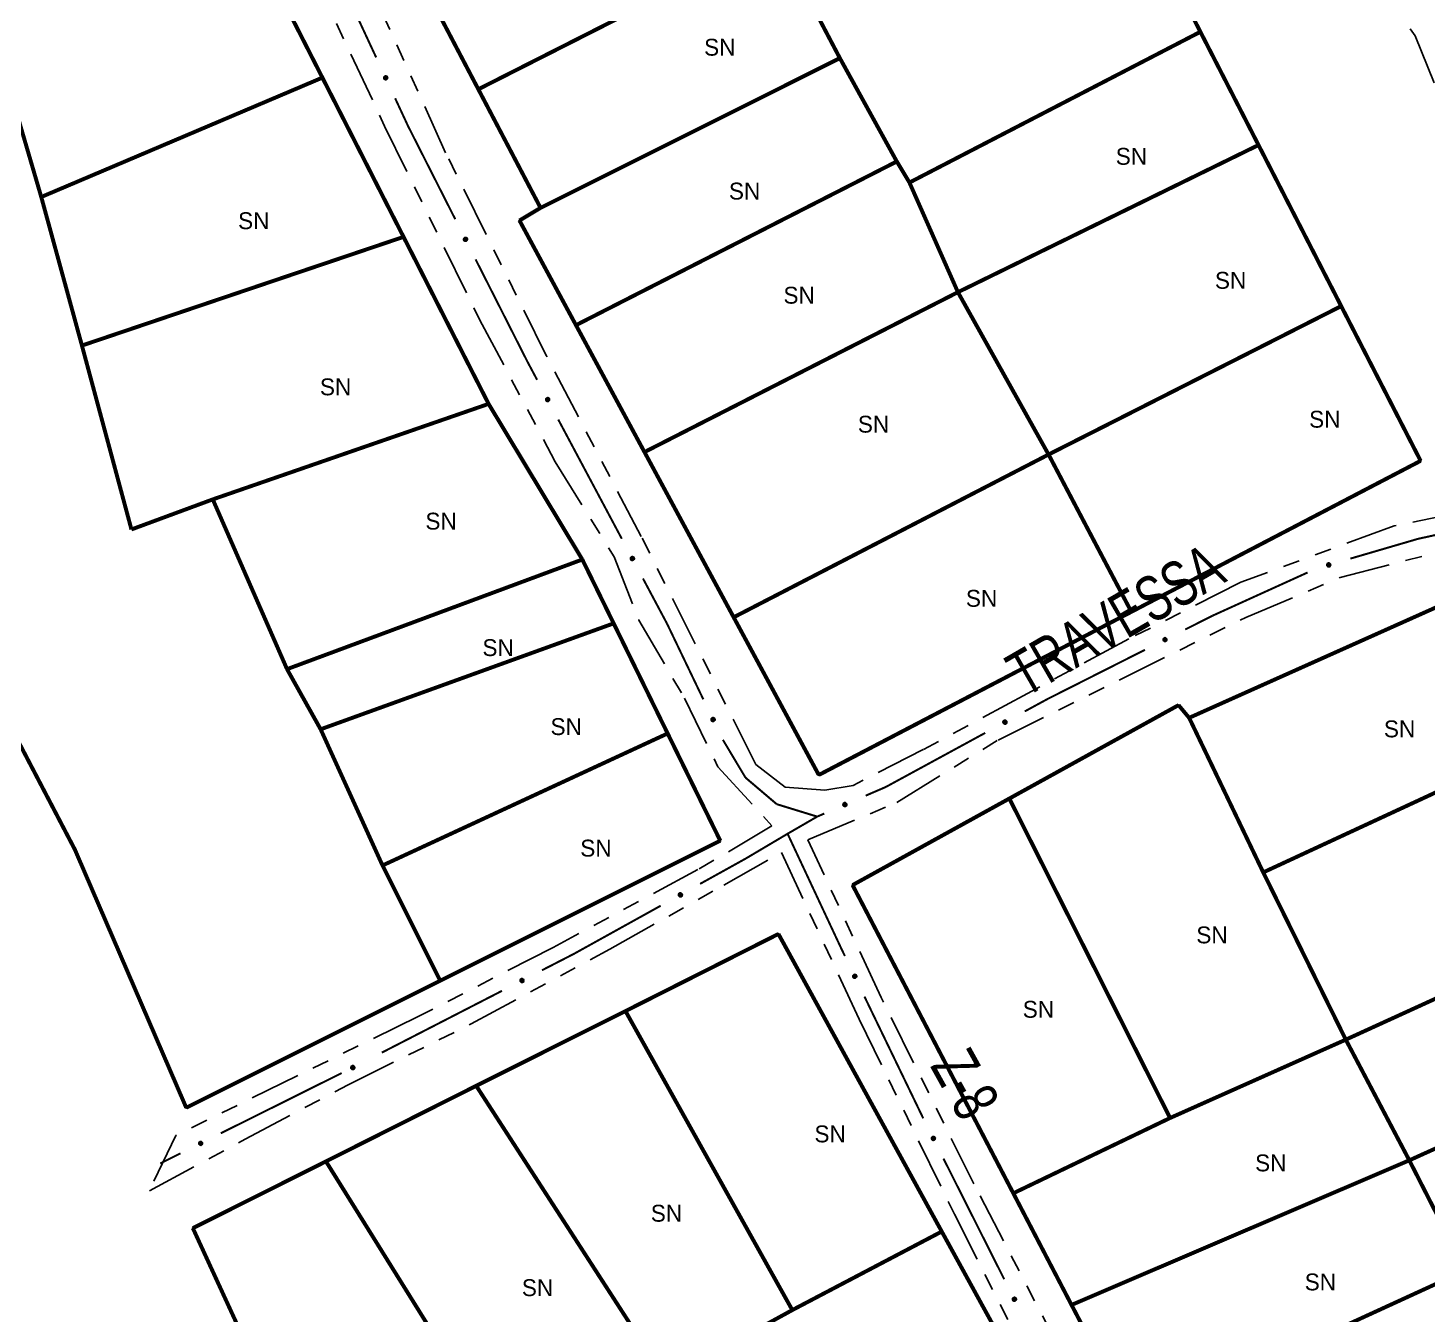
# Model space of a CAD drawing. Extents: x 205807 to 207855, y 4874692 to 4876446.
# Drawn here: x 207133.2 to 207257.6, y 4875395.5 to 4875509.8 of the extents above; entities that cross this region are included whole.
import ezdxf
from ezdxf.enums import TextEntityAlignment as Align

# ---------------------------------------------------------------- set-up
doc = ezdxf.new("R2010")
doc.units = 0
doc.header["$LTSCALE"] = 1.5
doc.header["$MEASUREMENT"] = 0
doc.linetypes.add('TRACO_25', pattern=[8, 3, -1, 1, -1, 1, -1])
for name, color, linetype in [('CD_MALHA_LOTES', 7, 'CONTINUOUS'), ('RU-QUADRA', 210, 'CONTINUOUS'), ('SV-EIXO-RUA-N-PAV', 6, 'CONTINUOUS'), ('SV-RUA-NAO-PAV', 7, 'CONTINUOUS'), ('SV-TXT-RUA-N-PAV', 7, 'CONTINUOUS'), ('Th_NmrPort', 1, 'CONTINUOUS')]:
    doc.layers.add(name, color=color, linetype=linetype)
doc.styles.add('ARIAL', font='ARIAL.SHX')

msp = doc.modelspace()

# ---------------------------------------------------------------- linework, layer by layer
at = {"layer": 'CD_MALHA_LOTES', "linetype": 'Continuous', "const_width": 0.35, "flags": 128}
for points in [[(207226.124443, 4875531.28723), (207237.332807, 4875509.456358)], [(207147.246936, 4875413.89658), (207137.351695, 4875436.828408), (207124.786309, 4875460.859707), (207080.100658, 4875528.869855)], [(207149.963523, 4875523.787331), (207159.339998, 4875505.386219)], [(207173.19257, 4875504.354994), (207199.691579, 4875517.789512)], [(207205.309091, 4875507.116239), (207199.691579, 4875517.789512)], [(207173.19257, 4875504.354994), (207167.742646, 4875514.741699)], [(207134.367416, 4875494.786248), (207129.262728, 4875512.22072)], [(207211.488354, 4875496.068466), (207237.332807, 4875509.456358)], [(207237.332807, 4875509.456358), (207242.495942, 4875499.399964)], [(207178.719534, 4875493.821461), (207205.309091, 4875507.116239)], [(207210.364851, 4875497.94097), (207205.309091, 4875507.116239)], [(207134.367416, 4875494.786248), (207159.339998, 4875505.386219)], [(207159.339998, 4875505.386219), (207166.54769, 4875491.241292)], [(207178.719534, 4875493.821461), (207173.19257, 4875504.354994)], [(207215.795113, 4875486.331445), (207242.495942, 4875499.399964)], [(207242.495942, 4875499.399964), (207249.8407, 4875485.094356)], [(207181.866225, 4875483.401845), (207210.364851, 4875497.94097)], [(207211.488354, 4875496.068466), (207210.364851, 4875497.94097)], [(207215.795113, 4875486.331445), (207211.488354, 4875496.068466)], [(207137.979964, 4875481.592593), (207134.367416, 4875494.786248)], [(207176.84703, 4875492.697959), (207178.719534, 4875493.821461)], [(207181.866225, 4875483.401845), (207176.84703, 4875492.697959)], [(207137.979964, 4875481.592593), (207166.54769, 4875491.241292)], [(207166.54769, 4875491.241292), (207174.105447, 4875476.409372)], [(207187.951585, 4875472.131072), (207215.795113, 4875486.331445)], [(207223.84688, 4875471.913164), (207215.795113, 4875486.331445)], [(207223.84688, 4875471.913164), (207249.8407, 4875485.094356)], [(207249.8407, 4875485.094356), (207256.896575, 4875471.351413)], [(207187.951585, 4875472.131072), (207181.866225, 4875483.401845)], [(207142.377849, 4875465.257592), (207137.979964, 4875481.592593)], [(207149.602945, 4875467.927737), (207174.105447, 4875476.409372)], [(207174.105447, 4875476.409372), (207182.430015, 4875462.587448)], [(207195.874905, 4875457.45619), (207187.951585, 4875472.131072)], [(207195.874905, 4875457.45619), (207223.84688, 4875471.913164)], [(207231.201579, 4875457.941415), (207223.84688, 4875471.913164)], [(207256.896575, 4875471.351413), (207231.201579, 4875457.941415)], [(207149.602945, 4875467.927737), (207142.377849, 4875465.257592)], [(207156.199773, 4875452.849274), (207149.602945, 4875467.927737)], [(207156.199773, 4875452.849274), (207182.430015, 4875462.587448)], [(207182.430015, 4875462.587448), (207185.213058, 4875456.914321)], [(207236.33449, 4875448.525988), (207264.917665, 4875461.313198)], [(207203.436587, 4875443.451104), (207195.874905, 4875457.45619)], [(207231.201579, 4875457.941415), (207203.436587, 4875443.451104)], [(207159.184052, 4875447.508985), (207185.213058, 4875456.914321)], [(207185.213058, 4875456.914321), (207190.009267, 4875447.137432)], [(207159.184052, 4875447.508985), (207156.199773, 4875452.849274)], [(207220.362875, 4875441.357731), (207235.394253, 4875449.654271)], [(207235.394253, 4875449.654271), (207236.33449, 4875448.525988)], [(207164.681408, 4875435.414802), (207159.184052, 4875447.508985)], [(207242.916142, 4875434.798542), (207236.33449, 4875448.525988)], [(207242.916142, 4875434.798542), (207271.218093, 4875447.91802)], [(207164.681408, 4875435.414802), (207190.009267, 4875447.137432)], [(207190.009267, 4875447.137432), (207194.681265, 4875437.613745)], [(207220.362875, 4875441.357731), (207206.434983, 4875433.670259)], [(207234.642065, 4875412.985066), (207220.362875, 4875441.357731)], [(207194.681265, 4875437.613745), (207169.801802, 4875425.174013)], [(207169.801802, 4875425.174013), (207164.681408, 4875435.414802)], [(207250.249983, 4875419.942812), (207242.916142, 4875434.798542)], [(207220.714323, 4875406.298921), (207206.434983, 4875433.670259)], [(207250.249983, 4875419.942812), (207278.340675, 4875432.774878)], [(207186.264482, 4875422.480658), (207199.850505, 4875429.328647)], [(207199.850505, 4875429.328647), (207214.358359, 4875402.899299)], [(207169.801802, 4875425.174013), (207147.246936, 4875413.89658)], [(207173.004887, 4875415.842223), (207186.264482, 4875422.480658)], [(207201.083106, 4875395.92517), (207186.264482, 4875422.480658)], [(207255.891399, 4875409.224122), (207283.53354, 4875421.734461)], [(207234.642065, 4875412.985066), (207250.249983, 4875419.942812)], [(207255.891399, 4875409.224122), (207250.249983, 4875419.942812)], [(207159.659288, 4875409.130789), (207173.004887, 4875415.842223)], [(207189.86644, 4875389.762166), (207173.004887, 4875415.842223)], [(207220.714323, 4875406.298921), (207234.642065, 4875412.985066)], [(207147.834758, 4875403.197513), (207159.659288, 4875409.130789)], [(207177.540434, 4875380.394401), (207159.659288, 4875409.130789)], [(207225.887611, 4875396.382509), (207255.891399, 4875409.224122)], [(207260.87465, 4875399.445667), (207255.891399, 4875409.224122)], [(207225.887611, 4875396.382509), (207220.714323, 4875406.298921)], [(207164.662699, 4875372.941772), (207152.76516, 4875392.473888), (207147.834758, 4875403.197513)], [(207201.083106, 4875395.92517), (207214.358359, 4875402.899299)], [(207214.358359, 4875402.899299), (207222.499722, 4875388.067957)], [(207231.355934, 4875385.90056), (207260.87465, 4875399.445667)], [(207189.86644, 4875389.762166), (207201.083106, 4875395.92517)], [(207231.355934, 4875385.90056), (207225.887611, 4875396.382509)]]:
    msp.add_lwpolyline(points, dxfattribs=at)
at = {"layer": 'RU-QUADRA', "linetype": 'Continuous', "const_width": 0.18, "flags": 128}
for points in [[(207188.831056, 4875603.924695), (207181.642664, 4875619.397831), (207177.357297, 4875628.426699), (207171.629659, 4875640.494298), (207167.256321, 4875652.188804), (207138.609687, 4875636.763857), (207111.853743, 4875622.59133), (207117.109219, 4875611.812509), (207121.517882, 4875603.815985), (207178.719534, 4875493.821461), (207176.84703, 4875492.697959), (207203.436587, 4875443.451104), (207256.896575, 4875471.351413)], [(207109.315179, 4875603.948033), (207108.95386, 4875604.674289), (207102.13708, 4875619.12591), (207074.744729, 4875605.085456), (207072.247292, 4875603.948033), (207047.744791, 4875591.068513), (207046.488252, 4875589.811974), (207047.273589, 4875588.084234), (207080.100658, 4875528.869855), (207124.786309, 4875460.859707), (207137.351695, 4875436.828408), (207147.246936, 4875413.89658), (207194.681265, 4875437.613745), (207182.430015, 4875462.587448), (207174.105447, 4875476.409372), (207132.247007, 4875558.555578), (207114.969602, 4875593.424523)], [(207264.917665, 4875461.313198), (207236.33449, 4875448.525988), (207235.394253, 4875449.654271), (207206.434983, 4875433.670259), (207249.40377, 4875351.305581), (207259.746367, 4875340.774938), (207266.892161, 4875345.664165), (207278.551088, 4875328.363822), (207291.150251, 4875322.158264), (207309.39083, 4875311.063479), (207333.272825, 4875328.739917), (207303.937461, 4875380.264852), (207306.382075, 4875381.393135), (207299.988469, 4875392.864014), (207297.731903, 4875391.547684)], [(207199.850505, 4875429.328647), (207147.834758, 4875403.197513), (207152.76516, 4875392.473888), (207190.606001, 4875330.350815), (207221.421017, 4875348.593304), (207230.419002, 4875337.746418), (207244.100869, 4875348.716564)]]:
    msp.add_lwpolyline(points, close=True, dxfattribs=at)
at = {"layer": 'SV-EIXO-RUA-N-PAV', "const_width": 0.18}
for points in [[(207159.05932, 4875518.062863), (207164.117159, 4875507.180847)], [(207165.803105, 4875503.553508), (207166.646078, 4875501.739839)], [(207166.646078, 4875501.739839), (207166.945901, 4875501.094765)], [(207166.945901, 4875501.094765), (207171.144045, 4875492.808954)], [(207172.951904, 4875489.240811), (207177.471552, 4875480.320453)], [(207177.471552, 4875480.320453), (207177.542551, 4875480.180324)], [(207177.542551, 4875480.180324), (207178.409298, 4875478.553957)], [(207180.290553, 4875475.02396), (207185.934321, 4875464.43397)], [(207256.668852, 4875464.424778), (207262.273214, 4875465.649261)], [(207250.656996, 4875462.667467), (207256.416002, 4875464.350868)], [(207256.416002, 4875464.350868), (207256.668852, 4875464.424778)], [(207238.403574, 4875457.592728), (207246.858284, 4875461.435778)], [(207187.815576, 4875460.903973), (207189.696832, 4875457.373977)], [(207237.767198, 4875457.27151), (207238.403574, 4875457.592728)], [(207189.696832, 4875457.373977), (207189.951786, 4875456.89558)], [(207189.951786, 4875456.89558), (207193.176059, 4875450.170668)], [(207235.981757, 4875456.370287), (207237.767198, 4875457.27151)], [(207223.763465, 4875450.202958), (207232.410876, 4875454.567842)], [(207221.731163, 4875449.097681), (207223.488135, 4875450.053218)], [(207223.488135, 4875450.053218), (207223.763465, 4875450.202958)], [(207194.919087, 4875446.571168), (207196.457842, 4875443.995856)], [(207209.385377, 4875442.383362), (207218.217221, 4875447.186605)], [(207196.457842, 4875443.995856), (207196.92497, 4875443.214056)], [(207196.92497, 4875443.214056), (207199.27881, 4875441.213291)], [(207207.598357, 4875441.611694), (207208.51642, 4875442.008131)], [(207208.51642, 4875442.008131), (207209.385377, 4875442.383362)], [(207199.27881, 4875441.213291), (207199.693949, 4875440.860423)], [(207199.693949, 4875440.860423), (207202.996313, 4875439.844311)], [(207203.293622, 4875439.752831), (207203.926108, 4875440.02595)], [(207203.293622, 4875439.752831), (207200.697344, 4875438.249723)], [(207202.996313, 4875439.844311), (207203.293622, 4875439.752831)], [(207200.663092, 4875438.229893), (207197.255974, 4875436.21086)], [(207200.697344, 4875438.249723), (207200.663092, 4875438.229893)], [(207200.663092, 4875438.229893), (207205.325848, 4875428.267026)], [(207196.92497, 4875436.014709), (207192.888793, 4875433.776466)], [(207197.255974, 4875436.21086), (207196.92497, 4875436.014709)], [(207189.390665, 4875431.836595), (207182.394409, 4875427.956853)], [(207182.394409, 4875427.956853), (207181.695583, 4875427.569322)], [(207205.325848, 4875428.267026), (207205.474194, 4875427.950057)], [(207205.474194, 4875427.950057), (207205.756795, 4875427.364668)], [(207181.695583, 4875427.569322), (207178.848816, 4875426.105843)], [(207175.291374, 4875424.277017), (207164.619047, 4875418.790539)], [(207207.495792, 4875423.762461), (207212.71278, 4875412.955841)], [(207161.055262, 4875416.974248), (207150.313452, 4875411.625088)], [(207144.942547, 4875408.950508), (207144.937381, 4875408.947935)], [(207146.732848, 4875409.842034), (207144.942547, 4875408.950508)], [(207214.510237, 4875409.382457), (207219.905685, 4875398.663822)]]:
    msp.add_lwpolyline(points, dxfattribs=at)
at = {"layer": 'SV-EIXO-RUA-N-PAV'}
for points in [[(207164.999397, 4875505.54387), (207165.045568, 4875505.527737), (207165.081951, 4875505.504431), (207165.106702, 4875505.476258), (207165.122081, 4875505.44566), (207165.13429, 4875505.412584), (207165.139241, 4875505.376521), (207165.13587, 4875505.335278), (207165.120012, 4875505.288848), (207165.093688, 4875505.253147), (207165.067365, 4875505.227404), (207165.036383, 4875505.20953), (207165.004052, 4875505.198208), (207164.966422, 4875505.194304), (207164.92466, 4875505.198128), (207164.878359, 4875505.215203), (207164.842847, 4875505.238297), (207164.819623, 4875505.266176), (207164.80185, 4875505.297438), (207164.789791, 4875505.331355), (207164.785135, 4875505.366783), (207164.789061, 4875505.408824), (207164.80652, 4875505.4543), (207164.829149, 4875505.489982), (207164.856694, 4875505.513591), (207164.887865, 4875505.530395), (207164.920891, 4875505.543044), (207164.956935, 4875505.54953), (207164.999397, 4875505.54387)], [(207172.081232, 4875491.202803), (207172.127923, 4875491.188244), (207172.165075, 4875491.166184), (207172.190765, 4875491.138866), (207172.207173, 4875491.108806), (207172.220494, 4875491.076162), (207172.226665, 4875491.040288), (207172.224693, 4875490.998954), (207172.210417, 4875490.952014), (207172.185317, 4875490.915441), (207172.159882, 4875490.888822), (207172.129522, 4875490.869908), (207172.097594, 4875490.857498), (207172.060118, 4875490.852321), (207172.01825, 4875490.854728), (207171.971397, 4875490.870225), (207171.935123, 4875490.892103), (207171.910968, 4875490.919179), (207171.892147, 4875490.94982), (207171.878946, 4875490.98331), (207171.873092, 4875491.01856), (207171.875591, 4875491.06071), (207171.8915, 4875491.106751), (207171.912907, 4875491.143179), (207171.939636, 4875491.167708), (207171.970221, 4875491.185558), (207172.002799, 4875491.199318), (207172.038603, 4875491.207022), (207172.081232, 4875491.202803)], [(207179.379496, 4875476.967529), (207179.426479, 4875476.953938), (207179.464079, 4875476.932651), (207179.490328, 4875476.90587), (207179.507354, 4875476.876156), (207179.521348, 4875476.843795), (207179.528259, 4875476.808056), (207179.527142, 4875476.76669), (207179.51384, 4875476.719465), (207179.489501, 4875476.682381), (207179.464622, 4875476.655241), (207179.43466, 4875476.635704), (207179.402996, 4875476.622636), (207179.365634, 4875476.616685), (207179.323725, 4875476.618226), (207179.276562, 4875476.632751), (207179.239844, 4875476.653873), (207179.215134, 4875476.680444), (207179.195683, 4875476.71069), (207179.181792, 4875476.743899), (207179.175211, 4875476.779021), (207179.176838, 4875476.821214), (207179.191791, 4875476.867574), (207179.21244, 4875476.904437), (207179.238657, 4875476.929513), (207179.268866, 4875476.947992), (207179.301152, 4875476.962423), (207179.336789, 4875476.970865), (207179.379496, 4875476.967529)], [(207186.904519, 4875462.847542), (207186.951502, 4875462.833952), (207186.989102, 4875462.812664), (207187.015351, 4875462.785883), (207187.032377, 4875462.756169), (207187.046371, 4875462.723808), (207187.053282, 4875462.688069), (207187.052165, 4875462.646703), (207187.038863, 4875462.599478), (207187.014524, 4875462.562394), (207186.989645, 4875462.535254), (207186.959683, 4875462.515717), (207186.928019, 4875462.502649), (207186.890657, 4875462.496698), (207186.848749, 4875462.498239), (207186.801585, 4875462.512764), (207186.764867, 4875462.533887), (207186.740157, 4875462.560457), (207186.720706, 4875462.590703), (207186.706815, 4875462.623912), (207186.700234, 4875462.659034), (207186.701861, 4875462.701227), (207186.716814, 4875462.747587), (207186.737463, 4875462.78445), (207186.76368, 4875462.809526), (207186.793889, 4875462.828005), (207186.826175, 4875462.842436), (207186.861812, 4875462.850878), (207186.904519, 4875462.847542)], [(207248.568532, 4875462.17168), (207248.591414, 4875462.214906), (207248.619918, 4875462.247377), (207248.651487, 4875462.267617), (207248.684048, 4875462.278229), (207248.718582, 4875462.285333), (207248.754979, 4875462.284815), (207248.795249, 4875462.27529), (207248.838771, 4875462.252642), (207248.870116, 4875462.221255), (207248.891616, 4875462.191367), (207248.904636, 4875462.158052), (207248.910975, 4875462.124388), (207248.909186, 4875462.086598), (207248.899135, 4875462.045883), (207248.875302, 4875462.002671), (207248.847139, 4875461.971028), (207248.81609, 4875461.952253), (207248.782514, 4875461.939375), (207248.747171, 4875461.932545), (207248.711445, 4875461.93326), (207248.67047, 4875461.943453), (207248.62813, 4875461.967542), (207248.59625, 4875461.995271), (207248.577044, 4875462.026048), (207248.56511, 4875462.059389), (207248.557563, 4875462.09394), (207248.556561, 4875462.130549), (207248.568532, 4875462.17168)], [(207234.018447, 4875455.502592), (207234.033077, 4875455.549261), (207234.055193, 4875455.586379), (207234.082551, 4875455.612028), (207234.112635, 4875455.62839), (207234.145299, 4875455.641662), (207234.181182, 4875455.647778), (207234.222513, 4875455.645744), (207234.269431, 4875455.631397), (207234.305966, 4875455.606241), (207234.332547, 4875455.580766), (207234.351415, 4875455.550377), (207234.363777, 4875455.518431), (207234.368897, 4875455.480946), (207234.366426, 4875455.439082), (207234.350858, 4875455.392253), (207234.328925, 4875455.356012), (207234.301813, 4875455.331898), (207234.271143, 4875455.313123), (207234.237633, 4875455.299973), (207234.202375, 4875455.294173), (207234.160228, 4875455.296736), (207234.114211, 4875455.312714), (207234.077816, 4875455.334177), (207234.053327, 4875455.360943), (207234.035523, 4875455.391555), (207234.021813, 4875455.424154), (207234.014163, 4875455.459969), (207234.018447, 4875455.502592)], [(207194.077861, 4875448.544386), (207194.124223, 4875448.528809), (207194.160882, 4875448.50594), (207194.185969, 4875448.478066), (207194.201714, 4875448.447654), (207194.214318, 4875448.414727), (207194.219702, 4875448.378726), (207194.216826, 4875448.337446), (207194.201526, 4875448.29083), (207194.175631, 4875448.254815), (207194.149619, 4875448.228758), (207194.118853, 4875448.210514), (207194.086661, 4875448.198806), (207194.04908, 4875448.19445), (207194.007275, 4875448.197773), (207193.960773, 4875448.214293), (207193.924986, 4875448.236959), (207193.901429, 4875448.264557), (207193.883284, 4875448.295603), (207193.870819, 4875448.329373), (207193.865738, 4875448.364743), (207193.86916, 4875448.406829), (207193.886072, 4875448.45251), (207193.908271, 4875448.488461), (207193.935532, 4875448.512399), (207193.966499, 4875448.529576), (207193.999371, 4875448.542619), (207194.035335, 4875448.549537), (207194.077861, 4875448.544386)], [(207219.795378, 4875448.170201), (207219.80857, 4875448.217297), (207219.829539, 4875448.255075), (207219.856097, 4875448.281551), (207219.885665, 4875448.298828), (207219.917907, 4875448.313095), (207219.953586, 4875448.320308), (207219.99496, 4875448.319542), (207220.042296, 4875448.30664), (207220.079585, 4875448.282616), (207220.106934, 4875448.257968), (207220.126724, 4875448.228172), (207220.14006, 4875448.19662), (207220.146327, 4875448.15931), (207220.145141, 4875448.11739), (207220.131016, 4875448.070105), (207220.110205, 4875448.033209), (207220.083844, 4875448.008275), (207220.053764, 4875447.988569), (207220.020674, 4875447.974397), (207219.985609, 4875447.967519), (207219.943404, 4875447.968789), (207219.896919, 4875447.983349), (207219.859882, 4875448.003685), (207219.834585, 4875448.029688), (207219.815851, 4875448.05974), (207219.801147, 4875448.091903), (207219.792403, 4875448.127467), (207219.795378, 4875448.170201)], [(207205.586685, 4875440.862923), (207205.604079, 4875440.908634), (207205.628375, 4875440.944363), (207205.657217, 4875440.968331), (207205.688226, 4875440.982865), (207205.721624, 4875440.994161), (207205.75781, 4875440.998121), (207205.798945, 4875440.993619), (207205.844921, 4875440.976493), (207205.879887, 4875440.949198), (207205.904897, 4875440.922179), (207205.921914, 4875440.890717), (207205.932344, 4875440.858089), (207205.935214, 4875440.820365), (207205.930245, 4875440.778724), (207205.911905, 4875440.732909), (207205.887846, 4875440.698044), (207205.85934, 4875440.675594), (207205.827602, 4875440.658686), (207205.793367, 4875440.647563), (207205.757824, 4875440.643881), (207205.715906, 4875440.648959), (207205.670927, 4875440.66766), (207205.63588, 4875440.69126), (207205.613035, 4875440.719443), (207205.597093, 4875440.751064), (207205.585356, 4875440.784424), (207205.579861, 4875440.820633), (207205.586685, 4875440.862923)], [(207191.318768, 4875432.779942), (207191.305963, 4875432.732739), (207191.285306, 4875432.69479), (207191.258966, 4875432.668097), (207191.22954, 4875432.650578), (207191.197417, 4875432.636046), (207191.161798, 4875432.62854), (207191.12042, 4875432.628967), (207191.072979, 4875432.64148), (207191.035494, 4875432.665196), (207191.007943, 4875432.689619), (207190.987909, 4875432.719251), (207190.974315, 4875432.750693), (207190.967742, 4875432.78795), (207190.968583, 4875432.829879), (207190.98232, 4875432.877278), (207191.002827, 4875432.914344), (207191.028982, 4875432.939493), (207191.058899, 4875432.959446), (207191.091872, 4875432.973889), (207191.126879, 4875432.981055), (207191.169093, 4875432.980132), (207191.215696, 4875432.965954), (207191.252898, 4875432.945922), (207191.278409, 4875432.920128), (207191.297389, 4875432.890231), (207191.312356, 4875432.85819), (207191.321391, 4875432.822699), (207191.318768, 4875432.779942)], [(207177.248208, 4875425.159221), (207177.233924, 4875425.112444), (207177.212083, 4875425.075164), (207177.184916, 4875425.049313), (207177.154953, 4875425.032729), (207177.122389, 4875425.019215), (207177.086551, 4875425.012834), (207177.045207, 4875425.014562), (207176.998184, 4875425.028562), (207176.961464, 4875425.053446), (207176.934695, 4875425.078724), (207176.915603, 4875425.108972), (207176.903005, 4875425.140826), (207176.897608, 4875425.178271), (207176.899768, 4875425.220153), (207176.91499, 4875425.267096), (207176.936653, 4875425.303498), (207176.963586, 4875425.327813), (207176.994117, 4875425.346814), (207177.027528, 4875425.360212), (207177.062743, 4875425.366273), (207177.104907, 4875425.364021), (207177.151041, 4875425.348384), (207177.187594, 4875425.327192), (207177.21228, 4875425.300607), (207177.23031, 4875425.270128), (207177.244261, 4875425.237631), (207177.252176, 4875425.201874), (207177.248208, 4875425.159221)], [(207206.662962, 4875425.740813), (207206.709365, 4875425.72536), (207206.746086, 4875425.70259), (207206.771247, 4875425.674784), (207206.787074, 4875425.644414), (207206.799766, 4875425.611521), (207206.805246, 4875425.575535), (207206.802481, 4875425.534247), (207206.787306, 4875425.487589), (207206.761508, 4875425.451505), (207206.735567, 4875425.425379), (207206.70485, 4875425.407052), (207206.672689, 4875425.395257), (207206.63512, 4875425.390801), (207206.593306, 4875425.394012), (207206.54676, 4875425.410406), (207206.510913, 4875425.432976), (207206.487282, 4875425.460511), (207206.469053, 4875425.491509), (207206.456497, 4875425.525245), (207206.451322, 4875425.560601), (207206.45463, 4875425.602696), (207206.47142, 4875425.648423), (207206.493523, 4875425.684433), (207206.520718, 4875425.708444), (207206.55164, 4875425.725704), (207206.584476, 4875425.738835), (207206.620422, 4875425.74585), (207206.662962, 4875425.740813)], [(207162.213514, 4875417.428056), (207162.198632, 4875417.381467), (207162.176314, 4875417.344469), (207162.148818, 4875417.318969), (207162.118645, 4875417.30277), (207162.08591, 4875417.289675), (207162.049994, 4875417.283754), (207162.008675, 4875417.286013), (207161.961835, 4875417.300614), (207161.925437, 4875417.325968), (207161.898994, 4875417.351587), (207161.880292, 4875417.382077), (207161.868104, 4875417.41409), (207161.863187, 4875417.451601), (207161.865884, 4875417.493452), (207161.881707, 4875417.540196), (207161.903835, 4875417.576317), (207161.931078, 4875417.600284), (207161.96185, 4875417.618892), (207161.99543, 4875417.63186), (207162.03072, 4875417.637469), (207162.072852, 4875417.634678), (207162.118781, 4875417.61845), (207162.15506, 4875417.596791), (207162.179403, 4875417.569891), (207162.19704, 4875417.539184), (207162.210574, 4875417.506511), (207162.218029, 4875417.470655), (207162.213514, 4875417.428056)], [(207148.700836, 4875410.69907), (207148.685953, 4875410.652481), (207148.663635, 4875410.615483), (207148.636139, 4875410.589983), (207148.605966, 4875410.573785), (207148.573231, 4875410.560689), (207148.537315, 4875410.554768), (207148.495996, 4875410.557027), (207148.449156, 4875410.571628), (207148.412758, 4875410.596982), (207148.386316, 4875410.622601), (207148.367613, 4875410.653091), (207148.355425, 4875410.685104), (207148.350508, 4875410.722616), (207148.353206, 4875410.764466), (207148.369028, 4875410.81121), (207148.391157, 4875410.847331), (207148.418399, 4875410.871298), (207148.449171, 4875410.889906), (207148.482751, 4875410.902874), (207148.518041, 4875410.908483), (207148.560173, 4875410.905692), (207148.606102, 4875410.889464), (207148.642381, 4875410.867805), (207148.666724, 4875410.840905), (207148.684362, 4875410.810198), (207148.697895, 4875410.777525), (207148.70535, 4875410.741669), (207148.700836, 4875410.69907)], [(207213.64472, 4875411.346729), (207213.691373, 4875411.332048), (207213.728467, 4875411.30989), (207213.754085, 4875411.282504), (207213.770414, 4875411.252401), (207213.78365, 4875411.219723), (207213.789726, 4875411.183833), (207213.787646, 4875411.142504), (207213.773247, 4875411.095602), (207213.74805, 4875411.059095), (207213.722546, 4875411.032542), (207213.692137, 4875411.013708), (207213.660176, 4875411.001382), (207213.622686, 4875410.996304), (207213.580825, 4875410.99882), (207213.534013, 4875411.014441), (207213.497796, 4875411.036413), (207213.473712, 4875411.063553), (207213.454972, 4875411.094244), (207213.441858, 4875411.127767), (207213.436097, 4875411.163033), (207213.438707, 4875411.205176), (207213.454737, 4875411.251175), (207213.476239, 4875411.287547), (207213.503033, 4875411.312006), (207213.533664, 4875411.329776), (207213.566279, 4875411.34345), (207213.602103, 4875411.35106), (207213.64472, 4875411.346729)], [(207220.840617, 4875397.056768), (207220.887335, 4875397.042297), (207220.924529, 4875397.020307), (207220.950271, 4875396.993037), (207220.966735, 4875396.963008), (207220.980118, 4875396.93039), (207220.986356, 4875396.894528), (207220.984463, 4875396.85319), (207220.970276, 4875396.806223), (207220.945245, 4875396.769603), (207220.91986, 4875396.742935), (207220.889536, 4875396.723964), (207220.857632, 4875396.711494), (207220.820165, 4875396.706246), (207220.778293, 4875396.708574), (207220.731411, 4875396.723983), (207220.695095, 4875396.745792), (207220.670889, 4875396.772822), (207220.65201, 4875396.803428), (207220.638746, 4875396.836892), (207220.632825, 4875396.872131), (207220.635245, 4875396.914286), (207220.651067, 4875396.960357), (207220.672405, 4875396.996826), (207220.699088, 4875397.021405), (207220.729638, 4875397.039313), (207220.762191, 4875397.053134), (207220.79798, 4875397.060906), (207220.840617, 4875397.056768)]]:
    msp.add_lwpolyline(points, close=True, dxfattribs=at)
for points in [[(207164.785135, 4875505.366783), (207164.878359, 4875505.215203)], [(207164.789061, 4875505.408824), (207164.92466, 4875505.198128)], [(207164.789791, 4875505.331355), (207164.842847, 4875505.238297)], [(207164.789869, 4875505.345401), (207164.857455, 4875505.232362)], [(207164.791577, 4875505.383813), (207164.897818, 4875505.213505)], [(207164.800796, 4875505.428725), (207164.943794, 4875505.198761)], [(207164.80652, 4875505.4543), (207164.966422, 4875505.194304)], [(207164.817841, 4875505.469751), (207164.982293, 4875505.200103)], [(207164.829149, 4875505.489982), (207165.004052, 4875505.198208)], [(207164.843687, 4875505.498315), (207165.018491, 4875505.206394)], [(207164.856694, 4875505.513591), (207165.036383, 4875505.20953)], [(207164.872983, 4875505.519456), (207165.048763, 4875505.21896)], [(207164.887865, 4875505.530395), (207165.067365, 4875505.227404)], [(207164.906968, 4875505.533747), (207165.080047, 4875505.245538)], [(207164.920891, 4875505.543044), (207165.093688, 4875505.253147)], [(207164.940779, 4875505.541938), (207165.105318, 4875505.27534)], [(207164.956935, 4875505.54953), (207165.120012, 4875505.288848)], [(207164.97689, 4875505.54518), (207165.12475, 4875505.314466)], [(207164.999397, 4875505.54387), (207165.13587, 4875505.335278)], [(207165.02419, 4875505.53406), (207165.134057, 4875505.362428)], [(207165.045568, 4875505.527737), (207165.139241, 4875505.376521)], [(207165.066366, 4875505.514541), (207165.132139, 4875505.402164)], [(207165.081951, 4875505.504431), (207165.13429, 4875505.412584)], [(207171.8915, 4875491.106751), (207172.060118, 4875490.852321)], [(207171.902291, 4875491.122576), (207172.075783, 4875490.858654)], [(207171.912907, 4875491.143179), (207172.097594, 4875490.857498)], [(207171.927154, 4875491.152), (207172.111747, 4875490.866169)], [(207171.939636, 4875491.167708), (207172.129522, 4875490.869908)], [(207171.955718, 4875491.174121), (207172.141577, 4875490.879753)], [(207171.970221, 4875491.185558), (207172.159882, 4875490.888822)], [(207171.989199, 4875491.189555), (207172.171942, 4875490.907375)], [(207172.002799, 4875491.199318), (207172.185317, 4875490.915441)], [(207172.022713, 4875491.198887), (207172.196188, 4875490.938016)], [(207172.038603, 4875491.207022), (207172.210417, 4875490.952014)], [(207172.058693, 4875491.20335), (207172.214284, 4875490.977778)], [(207172.081232, 4875491.202803), (207172.224693, 4875490.998954)], [(207172.106343, 4875491.19384), (207172.221961, 4875491.026028)], [(207172.127923, 4875491.188244), (207172.226665, 4875491.040288)], [(207172.149156, 4875491.17576), (207172.218699, 4875491.065676)], [(207172.165075, 4875491.166184), (207172.220494, 4875491.076162)], [(207171.873092, 4875491.01856), (207171.971397, 4875490.870225)], [(207171.875591, 4875491.06071), (207172.01825, 4875490.854728)], [(207171.878547, 4875490.997351), (207171.949924, 4875490.886666)], [(207171.878946, 4875490.98331), (207171.935123, 4875490.892103)], [(207171.878953, 4875491.035798), (207171.990903, 4875490.869187)], [(207171.886646, 4875491.080997), (207172.037352, 4875490.856009)], [(207179.175211, 4875476.779021), (207179.276562, 4875476.632751)], [(207179.176838, 4875476.821214), (207179.323725, 4875476.618226)], [(207179.180714, 4875476.796376), (207179.296086, 4875476.632116)], [(207179.181103, 4875476.757929), (207179.254754, 4875476.648744)], [(207179.181792, 4875476.743899), (207179.239844, 4875476.653873)], [(207179.187471, 4875476.841725), (207179.342797, 4875476.619901)], [(207179.191791, 4875476.867574), (207179.365634, 4875476.616685)], [(207179.202253, 4875476.883619), (207179.381165, 4875476.623341)], [(207179.21244, 4875476.904437), (207179.402996, 4875476.622636)], [(207179.226502, 4875476.913551), (207179.416966, 4875476.631597)], [(207179.238657, 4875476.929513), (207179.43466, 4875476.635704)], [(207179.254602, 4875476.936257), (207179.446508, 4875476.645795)], [(207179.268866, 4875476.947992), (207179.464622, 4875476.655241)], [(207179.287757, 4875476.95238), (207179.476296, 4875476.674039)], [(207179.301152, 4875476.962423), (207179.489501, 4875476.682381)], [(207179.321071, 4875476.962403), (207179.499904, 4875476.705175)], [(207179.336789, 4875476.970865), (207179.51384, 4875476.719465)], [(207179.356951, 4875476.967609), (207179.517173, 4875476.745303)], [(207179.379496, 4875476.967529), (207179.527142, 4875476.76669)], [(207179.404787, 4875476.959086), (207179.523851, 4875476.793701)], [(207179.426479, 4875476.953938), (207179.528259, 4875476.808056)], [(207179.447965, 4875476.941896), (207179.519769, 4875476.833274)], [(207179.464079, 4875476.932651), (207179.521348, 4875476.843795)], [(207186.700234, 4875462.659034), (207186.801585, 4875462.512764)], [(207186.701861, 4875462.701227), (207186.848749, 4875462.498239)], [(207186.705737, 4875462.67639), (207186.821109, 4875462.512129)], [(207186.706126, 4875462.637942), (207186.779777, 4875462.528757)], [(207186.706815, 4875462.623912), (207186.764867, 4875462.533887)], [(207186.712494, 4875462.721738), (207186.86782, 4875462.499914)], [(207186.716814, 4875462.747587), (207186.890657, 4875462.496698)], [(207186.727276, 4875462.763632), (207186.906188, 4875462.503354)], [(207186.737463, 4875462.78445), (207186.928019, 4875462.502649)], [(207186.751525, 4875462.793564), (207186.941989, 4875462.51161)], [(207186.76368, 4875462.809526), (207186.959683, 4875462.515717)], [(207186.779625, 4875462.81627), (207186.971531, 4875462.525808)], [(207186.793889, 4875462.828005), (207186.989645, 4875462.535254)], [(207186.81278, 4875462.832393), (207187.001319, 4875462.554052)], [(207186.826175, 4875462.842436), (207187.014524, 4875462.562394)], [(207186.846094, 4875462.842416), (207187.024927, 4875462.585188)], [(207186.861812, 4875462.850878), (207187.038863, 4875462.599478)], [(207186.881974, 4875462.847622), (207187.042196, 4875462.625316)], [(207186.904519, 4875462.847542), (207187.052165, 4875462.646703)], [(207186.92981, 4875462.839099), (207187.048874, 4875462.673714)], [(207186.951502, 4875462.833952), (207187.053282, 4875462.688069)], [(207186.972988, 4875462.821909), (207187.044792, 4875462.713287)], [(207186.989102, 4875462.812664), (207187.046371, 4875462.723808)], [(207248.556561, 4875462.130549), (207248.838771, 4875462.252642)], [(207248.557563, 4875462.09394), (207248.870116, 4875462.221255)], [(207248.561642, 4875462.113436), (207248.84992, 4875462.236085)], [(207248.563858, 4875462.149624), (207248.814155, 4875462.261172)], [(207248.564664, 4875462.078779), (207248.875591, 4875462.206627)], [(207248.56511, 4875462.059389), (207248.891616, 4875462.191367)], [(207248.568532, 4875462.17168), (207248.795249, 4875462.27529)], [(207248.573691, 4875462.043033), (207248.897171, 4875462.171708)], [(207248.577044, 4875462.026048), (207248.904636, 4875462.158052)], [(207248.581953, 4875462.194719), (207248.768134, 4875462.277573)], [(207248.590194, 4875462.010895), (207248.905049, 4875462.139892)], [(207248.591414, 4875462.214906), (207248.754979, 4875462.284815)], [(207248.59625, 4875461.995271), (207248.910975, 4875462.124388)], [(207248.607583, 4875462.233486), (207248.72856, 4875462.281643)], [(207248.614554, 4875461.981054), (207248.905835, 4875462.103159)], [(207248.619918, 4875462.247377), (207248.718582, 4875462.285333)], [(207248.62813, 4875461.967542), (207248.909186, 4875462.086598)], [(207248.652556, 4875461.958043), (207248.901382, 4875462.064896)], [(207248.67047, 4875461.943453), (207248.899135, 4875462.045883)], [(207248.695575, 4875461.942185), (207248.879903, 4875462.021655)], [(207248.711445, 4875461.93326), (207248.875302, 4875462.002671)], [(207248.733295, 4875461.93473), (207248.8552, 4875461.98458)], [(207248.747171, 4875461.932545), (207248.847139, 4875461.971028)], [(207234.014163, 4875455.459969), (207234.269431, 4875455.631397)], [(207234.017866, 4875455.480054), (207234.243674, 4875455.635303)], [(207234.018447, 4875455.502592), (207234.222513, 4875455.645744)], [(207234.021813, 4875455.424154), (207234.305966, 4875455.606241)], [(207234.022274, 4875455.444067), (207234.283408, 4875455.617147)], [(207234.027449, 4875455.527689), (207234.195436, 4875455.643052)], [(207234.031556, 4875455.410539), (207234.314012, 4875455.592853)], [(207234.033077, 4875455.549261), (207234.181182, 4875455.647778)], [(207234.035523, 4875455.391555), (207234.332547, 4875455.580766)], [(207234.045593, 4875455.570475), (207234.155782, 4875455.63985)], [(207234.046939, 4875455.377034), (207234.341589, 4875455.562446)], [(207234.053327, 4875455.360943), (207234.351415, 4875455.550377)], [(207234.055193, 4875455.586379), (207234.145299, 4875455.641662)], [(207234.069016, 4875455.348437), (207234.355127, 4875455.532596)], [(207234.077816, 4875455.334177), (207234.363777, 4875455.518431)], [(207234.098402, 4875455.323529), (207234.362587, 4875455.496621)], [(207234.114211, 4875455.312714), (207234.368897, 4875455.480946)], [(207234.139958, 4875455.307821), (207234.365174, 4875455.458186)], [(207234.160228, 4875455.296736), (207234.366426, 4875455.439082)], [(207234.185145, 4875455.30006), (207234.351926, 4875455.411757)], [(207234.202375, 4875455.294173), (207234.350858, 4875455.392253)], [(207234.223592, 4875455.299596), (207234.334384, 4875455.370805)], [(207234.237633, 4875455.299973), (207234.328925, 4875455.356012)], [(207193.865738, 4875448.364743), (207193.960773, 4875448.214293)], [(207193.86916, 4875448.406829), (207194.007275, 4875448.197773)], [(207193.870728, 4875448.34342), (207193.939664, 4875448.231199)], [(207193.870819, 4875448.329373), (207193.924986, 4875448.236959)], [(207193.871975, 4875448.381849), (207193.980251, 4875448.212828)], [(207193.880655, 4875448.426869), (207194.0264, 4875448.198636)], [(207193.886072, 4875448.45251), (207194.04908, 4875448.19445)], [(207193.897207, 4875448.468096), (207194.06488, 4875448.200439)], [(207193.908271, 4875448.488461), (207194.086661, 4875448.198806)], [(207193.922708, 4875448.496968), (207194.101, 4875448.207164)], [(207193.935532, 4875448.512399), (207194.118853, 4875448.210514)], [(207193.95175, 4875448.518458), (207194.13112, 4875448.220092)], [(207193.966499, 4875448.529576), (207194.149619, 4875448.228758)], [(207193.985561, 4875448.533156), (207194.162082, 4875448.247043)], [(207193.999371, 4875448.542619), (207194.175631, 4875448.254815)], [(207194.01927, 4875448.541752), (207194.186994, 4875448.277146)], [(207194.035335, 4875448.549537), (207194.201526, 4875448.29083)], [(207194.05534, 4875448.545426), (207194.205956, 4875448.316502)], [(207194.077861, 4875448.544386), (207194.216826, 4875448.337446)], [(207194.10277, 4875448.534875), (207194.214687, 4875448.364573)], [(207194.124223, 4875448.528809), (207194.219702, 4875448.378726)], [(207194.145177, 4875448.515863), (207194.212293, 4875448.404283)], [(207194.160882, 4875448.50594), (207194.214318, 4875448.414727)], [(207219.792403, 4875448.127467), (207220.042296, 4875448.30664)], [(207219.795378, 4875448.170201), (207219.99496, 4875448.319542)], [(207219.795489, 4875448.147656), (207220.01643, 4875448.309755)], [(207219.800998, 4875448.111821), (207220.056703, 4875448.292825)], [(207219.801147, 4875448.091903), (207220.079585, 4875448.282616)], [(207219.803606, 4875448.195562), (207219.967977, 4875448.316022)], [(207219.80857, 4875448.217297), (207219.953586, 4875448.320308)], [(207219.811303, 4875448.078593), (207220.088038, 4875448.269482)], [(207219.815851, 4875448.05974), (207220.106934, 4875448.257968)], [(207219.82043, 4875448.238884), (207219.928441, 4875448.311606)], [(207219.827706, 4875448.045576), (207220.116533, 4875448.239935)], [(207219.829539, 4875448.255075), (207219.917907, 4875448.313095)], [(207219.834585, 4875448.029688), (207220.126724, 4875448.228172)], [(207219.85065, 4875448.017669), (207220.130981, 4875448.210514)], [(207219.859882, 4875448.003685), (207220.14006, 4875448.19662)], [(207219.880786, 4875447.993674), (207220.13954, 4875448.174783)], [(207219.896919, 4875447.983349), (207220.146327, 4875448.15931)], [(207219.922804, 4875447.979247), (207220.143304, 4875448.136446)], [(207219.943404, 4875447.968789), (207220.145141, 4875448.11739)], [(207219.968207, 4875447.972875), (207220.131485, 4875448.089633)], [(207219.985609, 4875447.967519), (207220.131016, 4875448.070105)], [(207220.00665, 4875447.97359), (207220.115208, 4875448.048162)], [(207220.020674, 4875447.974397), (207220.110205, 4875448.033209)], [(207205.579861, 4875440.820633), (207205.844921, 4875440.976493)], [(207205.584758, 4875440.84046), (207205.819443, 4875440.981932)], [(207205.585356, 4875440.784424), (207205.879887, 4875440.949198)], [(207205.586685, 4875440.862923), (207205.798945, 4875440.993619)], [(207205.587007, 4875440.804274), (207205.858021, 4875440.961433)], [(207205.594267, 4875440.770251), (207205.887118, 4875440.935353)], [(207205.597093, 4875440.751064), (207205.904897, 4875440.922179)], [(207205.597171, 4875440.887437), (207205.771755, 4875440.992551)], [(207205.604079, 4875440.908634), (207205.75781, 4875440.998121)], [(207205.60762, 4875440.735887), (207205.912828, 4875440.903352)], [(207205.613035, 4875440.719443), (207205.921914, 4875440.890717)], [(207205.617841, 4875440.929061), (207205.731981, 4875440.991726)], [(207205.627948, 4875440.706021), (207205.924558, 4875440.872746)], [(207205.628375, 4875440.944363), (207205.721624, 4875440.994161)], [(207205.63588, 4875440.69126), (207205.932344, 4875440.858089)], [(207205.655793, 4875440.679401), (207205.929853, 4875440.836389)], [(207205.670927, 4875440.66766), (207205.935214, 4875440.820365)], [(207205.696335, 4875440.661236), (207205.930138, 4875440.797868)], [(207205.715906, 4875440.648959), (207205.930245, 4875440.778724)], [(207205.740978, 4875440.650788), (207205.914137, 4875440.752315)], [(207205.757824, 4875440.643881), (207205.911905, 4875440.732909)], [(207205.779328, 4875440.648026), (207205.894179, 4875440.712484)], [(207205.793367, 4875440.647563), (207205.887846, 4875440.698044)], [(207191.215696, 4875432.965954), (207190.967742, 4875432.78795)], [(207191.169093, 4875432.980132), (207190.968583, 4875432.829879)], [(207191.189778, 4875432.969843), (207190.970577, 4875432.810838)], [(207191.252898, 4875432.945922), (207190.974315, 4875432.750693)], [(207191.231913, 4875432.955762), (207190.974656, 4875432.772533)], [(207191.144324, 4875432.975842), (207190.982011, 4875432.857747)], [(207191.126879, 4875432.981055), (207190.98232, 4875432.877278)], [(207191.262245, 4875432.932014), (207190.983508, 4875432.736874)], [(207191.278409, 4875432.920128), (207190.987909, 4875432.719251)], [(207191.105888, 4875432.974811), (207190.997947, 4875432.89935)], [(207191.285417, 4875432.904297), (207190.998196, 4875432.707573)], [(207191.091872, 4875432.973889), (207191.002827, 4875432.914344)], [(207191.297389, 4875432.890231), (207191.007943, 4875432.689619)], [(207191.302091, 4875432.871416), (207191.026934, 4875432.678261)], [(207191.312356, 4875432.85819), (207191.035494, 4875432.665196)], [(207191.312668, 4875432.838274), (207191.058459, 4875432.655175)], [(207191.321391, 4875432.822699), (207191.072979, 4875432.64148)], [(207191.318472, 4875432.802485), (207191.098869, 4875432.638577)], [(207191.318768, 4875432.779942), (207191.12042, 4875432.628967)], [(207191.310748, 4875432.754514), (207191.147372, 4875432.632708)], [(207191.305963, 4875432.732739), (207191.161798, 4875432.62854)], [(207191.29428, 4875432.711055), (207191.186871, 4875432.637449)], [(207191.285306, 4875432.69479), (207191.197417, 4875432.636046)], [(207177.151041, 4875425.348384), (207176.897608, 4875425.178271)], [(207177.104907, 4875425.364021), (207176.899768, 4875425.220153)], [(207177.125258, 4875425.353087), (207176.901161, 4875425.201059)], [(207177.187594, 4875425.327192), (207176.903005, 4875425.140826)], [(207177.166929, 4875425.337686), (207176.904033, 4875425.162644)], [(207177.196499, 4875425.312997), (207176.911759, 4875425.126725)], [(207177.080015, 4875425.360513), (207176.914066, 4875425.247584)], [(207177.062743, 4875425.366273), (207176.91499, 4875425.267096)], [(207177.21228, 4875425.300607), (207176.915603, 4875425.108972)], [(207177.218787, 4875425.284564), (207176.925518, 4875425.096976)], [(207177.041566, 4875425.360693), (207176.931304, 4875425.288666)], [(207177.23031, 4875425.270128), (207176.934695, 4875425.078724)], [(207177.027528, 4875425.360212), (207176.936653, 4875425.303498)], [(207177.234418, 4875425.251174), (207176.953319, 4875425.066774)], [(207177.244261, 4875425.237631), (207176.961464, 4875425.053446)], [(207177.243947, 4875425.217716), (207176.984102, 4875425.042708)], [(207177.252176, 4875425.201874), (207176.998184, 4875425.028562)], [(207177.248622, 4875425.181762), (207177.02397, 4875425.024846)], [(207206.451322, 4875425.560601), (207206.54676, 4875425.410406)], [(207206.45463, 4875425.602696), (207206.593306, 4875425.394012)], [(207206.456368, 4875425.539291), (207206.525606, 4875425.427256)], [(207206.456497, 4875425.525245), (207206.510913, 4875425.432976)], [(207206.457513, 4875425.577724), (207206.566242, 4875425.408994)], [(207206.466072, 4875425.622766), (207206.612429, 4875425.394926)], [(207206.47142, 4875425.648423), (207206.63512, 4875425.390801)], [(207206.482513, 4875425.664038), (207206.650904, 4875425.396833)], [(207206.493523, 4875425.684433), (207206.672689, 4875425.395257)], [(207206.507937, 4875425.692979), (207206.687006, 4875425.403655)], [(207206.520718, 4875425.708444), (207206.70485, 4875425.407052)], [(207206.53692, 4875425.714547), (207206.717091, 4875425.416663)], [(207206.55164, 4875425.725704), (207206.735567, 4875425.425379)], [(207206.570691, 4875425.729335), (207206.747981, 4875425.443697)], [(207206.584476, 4875425.738835), (207206.761508, 4875425.451505)], [(207206.604378, 4875425.738022), (207206.772812, 4875425.473867)], [(207206.620422, 4875425.74585), (207206.787306, 4875425.487589)], [(207206.640438, 4875425.741793), (207206.791668, 4875425.513274)], [(207206.662962, 4875425.740813), (207206.802481, 4875425.534247)], [(207206.687896, 4875425.731369), (207206.800269, 4875425.561368)], [(207206.709365, 4875425.72536), (207206.805246, 4875425.575535)], [(207206.730354, 4875425.712471), (207206.797769, 4875425.601071)], [(207206.746086, 4875425.70259), (207206.799766, 4875425.611521)], [(207177.248208, 4875425.159221), (207177.045207, 4875425.014562)], [(207177.239392, 4875425.134057), (207177.072264, 4875425.017454)], [(207177.233924, 4875425.112444), (207177.086551, 4875425.012834)], [(207177.221565, 4875425.091139), (207177.111892, 4875425.020949)], [(207177.212083, 4875425.075164), (207177.122389, 4875425.019215)], [(207162.118781, 4875417.61845), (207161.863187, 4875417.451601)], [(207162.072852, 4875417.634678), (207161.865884, 4875417.493452)], [(207162.093061, 4875417.623483), (207161.867033, 4875417.474342)], [(207162.15506, 4875417.596791), (207161.868104, 4875417.41409)], [(207162.134531, 4875417.607549), (207161.869411, 4875417.435893)], [(207162.163782, 4875417.582482), (207161.876676, 4875417.399878)], [(207162.179403, 4875417.569891), (207161.880292, 4875417.382077)], [(207162.047917, 4875417.631489), (207161.880533, 4875417.520698)], [(207162.03072, 4875417.637469), (207161.881707, 4875417.540196)], [(207162.185704, 4875417.553766), (207161.890052, 4875417.369954)], [(207162.009473, 4875417.632161), (207161.898296, 4875417.561554)], [(207162.19704, 4875417.539184), (207161.898994, 4875417.351587)], [(207161.99543, 4875417.63186), (207161.903835, 4875417.576317)], [(207162.200905, 4875417.520178), (207161.917463, 4875417.339398)], [(207162.210574, 4875417.506511), (207161.925437, 4875417.325968)], [(207162.210004, 4875417.486601), (207161.947936, 4875417.31494)], [(207162.218029, 4875417.470655), (207161.961835, 4875417.300614)], [(207162.214217, 4875417.45059), (207161.987571, 4875417.296568)], [(207162.213514, 4875417.428056), (207162.008675, 4875417.286013)], [(207162.204376, 4875417.403008), (207162.035766, 4875417.288557)], [(207162.198632, 4875417.381467), (207162.049994, 4875417.283754)], [(207162.186, 4875417.360321), (207162.075436, 4875417.291544)], [(207162.176314, 4875417.344469), (207162.08591, 4875417.289675)], [(207148.606102, 4875410.889464), (207148.350508, 4875410.722616)], [(207148.560173, 4875410.905692), (207148.353206, 4875410.764466)], [(207148.580382, 4875410.894497), (207148.354354, 4875410.745356)], [(207148.642381, 4875410.867805), (207148.355425, 4875410.685104)], [(207148.621852, 4875410.878563), (207148.356733, 4875410.706907)], [(207148.651103, 4875410.853496), (207148.363997, 4875410.670892)], [(207148.666724, 4875410.840905), (207148.367613, 4875410.653091)], [(207148.535238, 4875410.902503), (207148.367854, 4875410.791712)], [(207148.518041, 4875410.908483), (207148.369028, 4875410.81121)], [(207148.673025, 4875410.82478), (207148.377374, 4875410.640969)], [(207148.496794, 4875410.903176), (207148.385617, 4875410.832569)], [(207148.684362, 4875410.810198), (207148.386316, 4875410.622601)], [(207148.482751, 4875410.902874), (207148.391157, 4875410.847331)], [(207148.688226, 4875410.791192), (207148.404785, 4875410.610412)], [(207148.697895, 4875410.777525), (207148.412758, 4875410.596982)], [(207148.697325, 4875410.757615), (207148.435257, 4875410.585954)], [(207148.70535, 4875410.741669), (207148.449156, 4875410.571628)], [(207148.701539, 4875410.721604), (207148.474892, 4875410.567582)], [(207148.700836, 4875410.69907), (207148.495996, 4875410.557027)], [(207148.691698, 4875410.674022), (207148.523088, 4875410.559571)], [(207148.685953, 4875410.652481), (207148.537315, 4875410.554768)], [(207148.673322, 4875410.631335), (207148.562758, 4875410.562558)], [(207148.663635, 4875410.615483), (207148.573231, 4875410.560689)], [(207213.436097, 4875411.163033), (207213.534013, 4875411.014441)], [(207213.438707, 4875411.205176), (207213.580825, 4875410.99882)], [(207213.441497, 4875411.141809), (207213.512583, 4875411.030938)], [(207213.441858, 4875411.127767), (207213.497796, 4875411.036413)], [(207213.442004, 4875411.180256), (207213.553516, 4875411.013351)], [(207213.449815, 4875411.225434), (207213.59993, 4875411.000051)], [(207213.454737, 4875411.251175), (207213.622686, 4875410.996304)], [(207213.465569, 4875411.266972), (207213.638367, 4875411.002596)], [(207213.476239, 4875411.287547), (207213.660176, 4875411.001382)], [(207213.49051, 4875411.296331), (207213.674351, 4875411.010015)], [(207213.503033, 4875411.312006), (207213.692137, 4875411.013708)], [(207213.519131, 4875411.318376), (207213.704217, 4875411.023521)], [(207213.533664, 4875411.329776), (207213.722546, 4875411.032542)], [(207213.552653, 4875411.333723), (207213.734654, 4875411.051064)], [(207213.566279, 4875411.34345), (207213.74805, 4875411.059095)], [(207213.586191, 4875411.342966), (207213.758981, 4875411.081641)], [(207213.602103, 4875411.35106), (207213.773247, 4875411.095602)], [(207213.622183, 4875411.347335), (207213.777181, 4875411.121355)], [(207213.64472, 4875411.346729), (207213.787646, 4875411.142504)], [(207213.669808, 4875411.337699), (207213.784984, 4875411.169585)], [(207213.691373, 4875411.332048), (207213.789726, 4875411.183833)], [(207213.712573, 4875411.319508), (207213.781826, 4875411.209242)], [(207213.728467, 4875411.30989), (207213.78365, 4875411.219723)], [(207220.632825, 4875396.872131), (207220.731411, 4875396.723983)], [(207220.635245, 4875396.914286), (207220.778293, 4875396.708574)], [(207220.638321, 4875396.850932), (207220.709906, 4875396.740383)], [(207220.638654, 4875396.88938), (207220.750919, 4875396.722981)], [(207220.638746, 4875396.836892), (207220.695095, 4875396.745792)], [(207220.646261, 4875396.934594), (207220.797392, 4875396.709891)], [(207220.651067, 4875396.960357), (207220.820165, 4875396.706246)], [(207220.661827, 4875396.976203), (207220.835818, 4875396.712609)], [(207220.672405, 4875396.996826), (207220.857632, 4875396.711494)], [(207220.686635, 4875397.005674), (207220.871768, 4875396.720191)], [(207220.699088, 4875397.021405), (207220.889536, 4875396.723964)], [(207220.715157, 4875397.027848), (207220.901572, 4875396.733832)], [(207220.729638, 4875397.039313), (207220.91986, 4875396.742935)], [(207220.748609, 4875397.043345), (207220.931885, 4875396.761511)], [(207220.762191, 4875397.053134), (207220.945245, 4875396.769603)], [(207220.782105, 4875397.052741), (207220.956073, 4875396.792198)], [(207220.79798, 4875397.060906), (207220.970276, 4875396.806223)], [(207220.818077, 4875397.057272), (207220.974094, 4875396.831994)], [(207220.840617, 4875397.056768), (207220.984463, 4875396.85319)], [(207220.865744, 4875397.047851), (207220.981679, 4875396.880258)], [(207220.887335, 4875397.042297), (207220.986356, 4875396.894528)], [(207220.908591, 4875397.029853), (207220.978342, 4875396.919901)], [(207220.924529, 4875397.020307), (207220.980118, 4875396.93039)]]:
    msp.add_lwpolyline(points, dxfattribs=at)
at = {"layer": 'SV-RUA-NAO-PAV', "linetype": 'TRACO_25'}
for points in [[(207156.754864, 4875518.33738, 5.074431), (207164.871447, 4875501.089641, 5.074431), (207173.326221, 4875483.841902, 5.074431), (207180.032116, 4875471.266235, 5.074431), (207185.25177, 4875462.834487, 5.074431), (207187.460085, 4875457.213321, 5.049407), (207191.500154, 4875450.28352, 5.049407), (207194.471111, 4875444.182583, 5.049407), (207199.278602, 4875438.922138, 5.374716), (207192.702276, 4875435.045566, 5.499835), (207179.826522, 4875428.123118, 5.499835), (207167.91991, 4875422.031363, 5.499835), (207146.32187, 4875411.440017, 5.499835), (207143.968238, 4875406.525078, 5.499835), (207152.48285, 4875411.093894, 5.499835), (207161.620482, 4875415.939608, 5.499835), (207172.557951, 4875421.339118, 5.499835), (207184.879909, 4875427.984669, 5.499835), (207194.986684, 4875433.661077, 5.499835), (207200.109296, 4875436.568505, 5.499835), (207207.031745, 4875421.754465, 5.499835), (207215.477132, 4875404.448344, 5.499835), (207223.507172, 4875388.595936, 5.499835)], [(207252.62977, 4875514.6885, 6.325621), (207256.401757, 4875509.086455, 6.400692), (207263.089894, 4875492.560458, 6.425716), (207268.901531, 4875475.110824, 6.625906), (207268.999768, 4875473.26145, 6.625906), (207267.646021, 4875470.389131, 6.625906), (207264.166224, 4875467.894073, 6.625906), (207260.612786, 4875466.823531, 6.625906), (207254.557503, 4875465.580894, 6.500787), (207240.918419, 4875460.573362, 6.450739), (207230.983417, 4875455.536014, 6.450739), (207221.984234, 4875450.6903, 6.450739), (207212.708153, 4875445.706137, 5.59993), (207206.477949, 4875442.521811, 5.274621), (207203.985867, 4875442.106464, 5.224574), (207200.448327, 4875442.376523, 5.19955), (207197.848566, 4875444.378674, 5.19955), (207187.660841, 4875464.64129, 4.899264), (207179.229092, 4875480.701763, 4.899264), (207170.282502, 4875498.722304, 4.899264), (207162.165919, 4875516.646425, 4.899264)], [(207225.376234, 4875391.43414, 5.499835), (207217.207744, 4875407.148098, 5.499835), (207208.97003, 4875423.692751, 5.499835), (207202.462929, 4875437.676097, 5.499835), (207210.35452, 4875440.998872, 5.549883), (207219.365124, 4875446.5534, 5.549883), (207241.365629, 4875457.449101, 6.400692), (207249.749742, 4875460.988179, 6.65093), (207259.458728, 4875463.501164, 6.876144)]]:
    msp.add_polyline3d(points, dxfattribs=at)

# ---------------------------------------------------------------- texts
at = {"layer": 'SV-TXT-RUA-N-PAV', "style": 'ARIAL', "width": 0.7}
for s, rotation, p in [('TRAVESSA', 30, (207221.74609, 4875450.279966)), ('Z-8', 299, (207213.283744, 4875417.614374))]:
    msp.add_text(s, height=4, rotation=rotation, dxfattribs=at).set_placement(p)
at = {"layer": 'Th_NmrPort', "color": 1}
for p in [(207193.248102, 4875508.088648), (207229.812609, 4875498.396851), (207195.450783, 4875495.313098), (207151.851439, 4875492.680863), (207238.623334, 4875487.383445), (207200.296681, 4875486.061837), (207159.120287, 4875477.922899), (207206.904725, 4875474.607895), (207246.993522, 4875475.048431), (207168.49037, 4875465.99546), (207216.502341, 4875459.139049), (207173.556537, 4875454.761786), (207179.605222, 4875447.746167), (207253.635828, 4875447.544141), (207182.248439, 4875436.95303), (207236.970619, 4875429.244892), (207221.551851, 4875422.636848), (207203.048398, 4875411.570993), (207242.192724, 4875408.993022), (207188.510703, 4875404.522413), (207246.598087, 4875398.420153), (207177.056761, 4875397.91437)]:
    msp.add_text('SN', height=1.5, dxfattribs=at).set_placement(p, align=Align.MIDDLE_LEFT)

doc.saveas('drawing.dxf')
